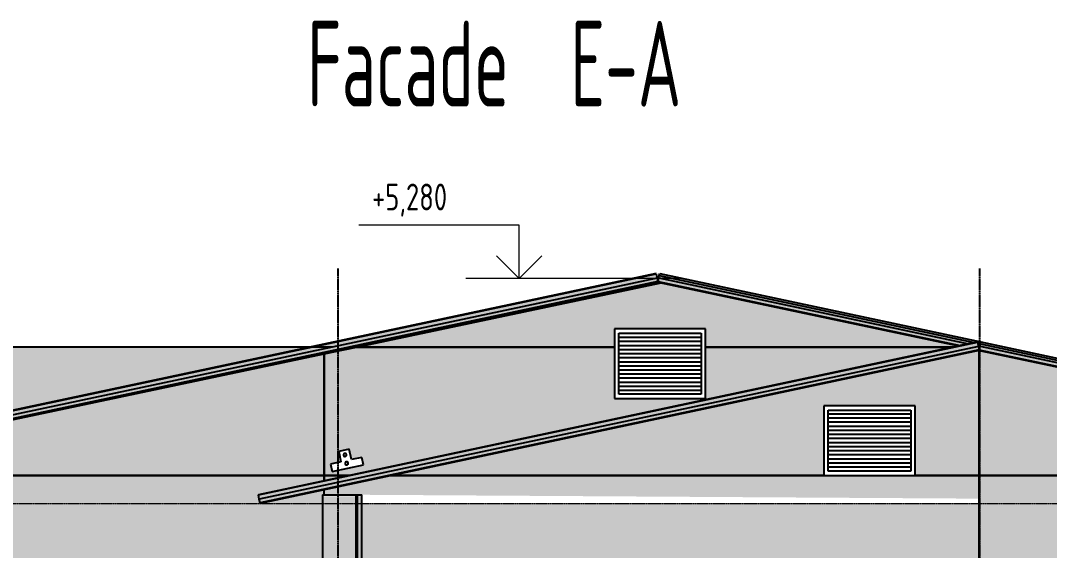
# Model space of a CAD drawing. Header units: millimetres. Extents: x 2162 to 93478, y -2737 to 52379.
# Drawn here: x 74233 to 83856, y 47428 to 52379 of the extents above; entities that cross this region are included whole.
import ezdxf

# ---------------------------------------------------------------- set-up
doc = ezdxf.new("R2010")
doc.units = ezdxf.units.MM
doc.linetypes.add('Штрихпунктир 15 х 2 х 2 мм', pattern=[19, 15, -2, 0, -2])
doc.linetypes.add('Штрихпунктирная', pattern=[30, 25, -2.25, 0.5, -2.25])
doc.layers.add('Axes', color=40, linetype='Штрихпунктирная')
doc.layers.add('Level', color=7, linetype='Continuous', lineweight=9)
doc.layers.add('Text', color=219, linetype='Continuous', lineweight=20)
doc.styles.add('GOST Common', font='gost.shx', dxfattribs={"width": 0.9, "height": 300})
doc.styles.add('стиль1', font='cs_gost2304.shx', dxfattribs={"width": 0.8})

# ---------------------------------------------------------------- blocks, each defined once
blk = doc.blocks.new('Level 3')
at = {"color": 0}
for p, q in [((-18809.5, 500), (-20309.5, 500)), ((-18809.5, 0), (-18809.5, 500)), ((-18809.5, 0), (-19021.6, 212.1)), ((-18809.5, 0), (-18597.3, 212.1)), ((-17309.5, 0), (-19309.5, 0))]:
    blk.add_line(p, q, dxfattribs=at)

msp = doc.modelspace()

# ---------------------------------------------------------------- hatches: boundary and pattern name
at = {"true_color": 0x61993b}
h = msp.add_hatch(color=85, dxfattribs=at)
h.dxf.hatch_style = 1
h.paths.add_polyline_path([(78882.1, 49648.1), (80193.4, 49935.9), (80173.3, 50030.6), (80176.8, 50015), (71183.7, 48102.4), (69877.1, 47738.4)])
h = msp.add_hatch(color=85, dxfattribs=at)
h.dxf.hatch_style = 1
h.paths.add_polyline_path([(80193.7, 49935.8), (80206.9, 49999.5), (80213.8, 50030.6), (80210.3, 50015.1), (89940.5, 47946.8), (89923.4, 47868.4)])
at = {"true_color": 0xecece7}
h = msp.add_hatch(color=254, dxfattribs=at)
h.dxf.hatch_style = 1
h.paths.add_polyline_path([(82952.9, 49327.6), (83003.9, 49338.5), (80223.6, 49929.4), (77373.6, 49327.6), (79787.8, 49327.6), (79787.8, 49498.2), (80639.7, 49498.2), (80639.7, 49327.6)])
h.paths.add_polyline_path([(80639.7, 49327.6), (80639.7, 48846.7), (79787.8, 48846.7), (79787.8, 49327.6), (77373.6, 49327.6), (77188.7, 49288.6), (77188.7, 48247), (77229.2, 48255.6), (77208.4, 48353.4), (77306.2, 48374.2), (77327, 48276.4), (77424.8, 48297.1), (77439.3, 48228.7), (77188.7, 48175.4), (77188.7, 48127.6), (77307.3, 48127.6), (82952.9, 49327.6)])
h.paths.add_polyline_path([(77073.7, 49264.3), (71690.6, 48127.6), (77073.7, 48127.6)])
h.paths.add_polyline_path([(77188.7, 49288.6), (77073.7, 49264.3), (77073.7, 48127.6), (77188.7, 48127.6), (77188.7, 48175.4), (77145.9, 48166.3), (77131.3, 48234.8), (77188.7, 48247)])
h.paths.add_polyline_path([(71690.6, 48127.6), (71183.7, 48020.6), (71183.7, 47927.6), (71360.7, 47927.6), (71375.7, 47927.6), (71415.7, 47927.6), (71415.7, 47867.6), (76473.7, 47867.6), (76472.4, 47873.5), (76465.7, 47905.3), (76456.8, 47946.8), (77073.7, 48078), (77073.7, 48127.6)])
h.paths.add_polyline_path([(76473.7, 47867.6), (77055.7, 47867.6), (77055.7, 47947.6), (77073.7, 47947.6), (77073.7, 47995.1)], flags=16)
h.paths.add_polyline_path([(77073.7, 47995.1), (77073.7, 47947.6), (77188.7, 47947.6), (77188.7, 48019.6)])
h.paths.add_polyline_path([(77073.7, 48127.6), (77073.7, 48078), (77188.7, 48102.4), (77188.7, 48127.6)])
h.paths.add_polyline_path([(77307.3, 48127.6), (77188.7, 48127.6), (77188.7, 48102.4)])
h.paths.add_polyline_path([(71415.7, 47867.6), (71415.7, 46927.6), (75919.2, 46927.6), (75919.2, 46987.6), (75653.7, 46987.6), (75613.7, 46987.6), (75613.7, 47065.1), (75613.2, 47066.1), (75592.7, 47066.1), (75583.4, 47048), (75582.7, 47048.3), (75582.7, 47290.6), (75592.2, 47309.2), (75613.7, 47309.2), (75634.2, 47269.1), (75634.4, 47269.1), (75654.4, 47308.2), (75674.4, 47308.2), (75694.4, 47269.1), (75822.9, 47269.1), (75842.9, 47308.2), (75862.9, 47308.2), (75882.9, 47269.1), (75884.4, 47269.1), (75904.4, 47308.2), (75924.4, 47308.2), (75944.4, 47269.1), (76072.9, 47269.1), (76092.9, 47308.2), (76112.2, 47308.2), (76112.2, 47309.2), (76133.7, 47309.2), (76144.3, 47288.4), (76154.4, 47308.2), (76174.4, 47308.2), (76194.4, 47308.2), (76214.4, 47269.1), (76322.9, 47269.1), (76342.9, 47308.2), (76362.9, 47308.2), (76382.9, 47308.2), (76393.7, 47287.1), (76404.4, 47308.2), (76424.4, 47308.2), (76444.4, 47308.2), (76464.4, 47269.1), (76572.9, 47269.1), (76592.9, 47308.2), (76612.9, 47308.2), (76632.9, 47308.2), (76643, 47288.4), (76653.7, 47309.2), (76675.2, 47309.2), (76694.4, 47308.2), (76714.4, 47269.1), (76842.9, 47269.1), (76862.9, 47308.2), (76882.9, 47308.2), (76902.9, 47269.1), (76904.4, 47269.1), (76924.4, 47308.2), (76944.4, 47308.2), (76964.4, 47269.1), (77055.7, 47269.1), (77055.7, 47867.6)])
h.paths.add_polyline_path([(75672.1, 45727.6), (75759.2, 45788.6), (75759.2, 45789.4), (75759.2, 45827.1), (75759.2, 45832.6), (75759.2, 45834.4), (75759.2, 45837.6), (75919.2, 45837.6), (75919.2, 46927.6), (71415.7, 46927.6), (71415.7, 45727.6)])
h.paths.add_polyline_path([(71415.7, 45727.6), (71415.7, 44687.6), (74472.4, 44687.6), (74472.4, 44887.6), (75672.1, 45727.6)])
h.paths.add_polyline_path([(74472.4, 44527.6), (74472.4, 44687.6), (71415.7, 44687.6), (71415.7, 44527.6)])
h.paths.add_polyline_path([(76889.2, 46927.6), (75999.2, 46927.6), (75999.2, 45837.6), (76889.2, 45837.6)])
h.paths.add_polyline_path([(76969.2, 45837.6), (77055.7, 45837.6), (77055.7, 46927.6), (76969.2, 46927.6)])
h.paths.add_polyline_path([(76119.2, 45237.6), (76719.2, 45237.6), (76719.2, 45727.6), (76119.2, 45727.6)])
h.paths.add_polyline_path([(76119.2, 45212.6), (76119.2, 44787.6), (76719.2, 44787.6), (76719.2, 45212.6)])
at = {"true_color": 0x61993b}
h = msp.add_hatch(color=85, dxfattribs=at)
h.dxf.hatch_style = 1
h.paths.add_polyline_path([(83190.5, 49335.7), (83181.5, 49376), (76457.2, 47946.4), (76463.2, 47918.2), (76523.8, 47918.2)])
h.paths.add_polyline_path([(83198.3, 49297.5), (83190.5, 49335.7), (76523.8, 47918.2), (76680.1, 47918.2)])
h.paths.add_polyline_path([(76523.8, 47918.2), (76464.2, 47918.2), (76463.2, 47918), (76465.8, 47905.8)])
h.paths.add_polyline_path([(76680.1, 47918.2), (76523.8, 47918.2), (76465.8, 47905.8), (76472.5, 47874)])
h.paths.add_polyline_path([(76709, 47918.2), (76680.1, 47918.2), (76472.5, 47874), (76473.8, 47868.2)])
h.paths.add_polyline_path([(77193.8, 48021.2), (77193.8, 48027.4), (76680.1, 47918.2), (76709, 47918.2)], flags=17)
at = {"true_color": 0xecece7}
h = msp.add_hatch(color=254, dxfattribs=at)
h.dxf.hatch_style = 1
h.paths.add_polyline_path([(71183.7, 49327.6), (70895.7, 49327.6), (70895.7, 48042.2), (71183.7, 48103.5), (71183.7, 48176.5), (71152.7, 48169.9), (71138.1, 48238.3), (71183.7, 48248)])
h.paths.add_polyline_path([(76942.9, 49327.6), (71183.7, 49327.6), (71183.7, 48248), (71235.9, 48259.1), (71215.1, 48356.9), (71313, 48377.7), (71333.7, 48279.9), (71431.6, 48300.7), (71446.1, 48232.2), (71183.7, 48176.5), (71183.7, 48103.5)])
h = msp.add_hatch(color=254, dxfattribs=at)
h.dxf.hatch_style = 1
h.paths.add_polyline_path([(88971.7, 46927.6), (88971.7, 47867.6), (83198.7, 47867.6), (83198.7, 46927.6)])
h.paths.add_polyline_path([(88700.5, 48127.6), (83198.7, 49297.1), (83198.7, 48127.6)])
h.paths.add_polyline_path([(83198.7, 48127.6), (83198.7, 47867.6), (88971.7, 47867.6), (88971.7, 47927.6), (89011.7, 47927.6), (89026.7, 47927.6), (89203.7, 47927.6), (89203.7, 48020.7), (88700.5, 48127.6)])
h.paths.add_polyline_path([(83198.7, 48127.6), (82598.7, 48127.6), (81746.8, 48127.6), (77696.9, 48127.6), (77188.7, 48019.6), (77188.7, 47947.6), (77370.7, 47947.6), (77385.7, 47947.6), (77425.7, 47947.6), (83198.7, 47911.5)])
h.paths.add_polyline_path([(82598.7, 48127.6), (83198.7, 48127.6), (83198.7, 49297.1), (77696.9, 48127.6), (81746.8, 48127.6), (81746.8, 48779.1), (82598.7, 48779.1)])
h.paths.add_polyline_path([(77425.7, 47867.6), (77425.7, 46927.6), (81188.7, 46927.6), (82088.7, 46927.6), (83198.7, 46927.6), (83198.7, 47867.6)])
h.paths.add_polyline_path([(77425.7, 46927.6), (77425.7, 45727.6), (81188.7, 45727.6), (81188.7, 46927.6)])
h.paths.add_polyline_path([(88971.7, 45727.6), (88971.7, 46927.6), (83198.7, 46927.6), (83198.7, 45727.6)])
h.paths.add_polyline_path([(83198.7, 46927.6), (82088.7, 46927.6), (82088.7, 45727.6), (83198.7, 45727.6)])
h.paths.add_polyline_path([(83198.7, 45727.6), (83198.7, 44687.6), (88971.7, 44687.6), (88971.7, 45727.6)])
h.paths.add_polyline_path([(88971.7, 44527.6), (88971.7, 44687.6), (83198.7, 44687.6), (83198.7, 44527.6)])
h.paths.add_polyline_path([(81188.7, 45727.6), (77425.7, 45727.6), (77425.7, 44687.6), (83198.7, 44687.6), (83198.7, 45727.6), (82088.7, 45727.6)])
h.paths.add_polyline_path([(83198.7, 44527.6), (83198.7, 44687.6), (77425.7, 44687.6), (77425.7, 44527.6)])
at = {"true_color": 0x61993b}
h = msp.add_hatch(color=85, dxfattribs=at)
h.dxf.hatch_style = 1
h.paths.add_polyline_path([(77287.9, 47873.3), (77110.9, 47873.3), (77110.9, 44693.3), (77287.9, 44693.3)])
h.paths.add_polyline_path([(77287.9, 44693.3), (77110.9, 44693.3), (77110.9, 44533.3), (77287.9, 44533.3)])
h.paths.add_polyline_path([(77095.9, 44693.3), (77055.9, 44693.3), (77055.9, 44533.3), (77095.9, 44533.3)])
h.paths.add_polyline_path([(77110.9, 44693.3), (77095.9, 44693.3), (77095.9, 44533.3), (77110.9, 44533.3)])
h.paths.add_polyline_path([(77110.9, 47873.3), (77095.9, 47873.3), (77095.9, 44693.3), (77110.9, 44693.3)])
h.paths.add_polyline_path([(77095.9, 47873.3), (77055.9, 47873.3), (77055.9, 44693.3), (77095.9, 44693.3)])
h.paths.add_polyline_path([(77425.9, 47873.3), (77287.9, 47873.3), (77287.9, 44693.3), (77425.9, 44693.3)])
h.paths.add_polyline_path([(77425.9, 44693.3), (77287.9, 44693.3), (77287.9, 44533.3), (77425.9, 44533.3)])
h.paths.add_polyline_path([(77287.9, 47933.3), (77110.9, 47933.3), (77110.9, 47873.3), (77287.9, 47873.3)])
h.paths.add_polyline_path([(77095.9, 47933.3), (77055.9, 47933.3), (77055.9, 47873.3), (77095.9, 47873.3)])
h.paths.add_polyline_path([(77110.9, 47933.3), (77095.9, 47933.3), (77095.9, 47873.3), (77110.9, 47873.3)])
h.paths.add_polyline_path([(77425.9, 47933.3), (77287.9, 47933.3), (77287.9, 47873.3), (77425.9, 47873.3)])

# ---------------------------------------------------------------- linework, layer by layer
for p, q in [((80176.8, 50015), (70446.8, 47946.8)), ((70447, 47945.9), (80177, 50014)), ((80185.7, 49973.4), (70455.7, 47905.3)), ((80192.4, 49941.7), (70462.4, 47873.5)), ((80177, 50014), (80185.7, 49973.4)), ((80185.7, 49973.4), (80192.4, 49941.7)), ((80193.7, 49967.6), (80186.9, 49967.6)), ((80192.4, 49941.7), (80193.7, 49935.8)), ((80193.7, 49935.8), (80195, 49942.1)), ((80195, 49942.1), (80201.8, 49974.1)), ((80195, 49942.1), (83019.5, 49341.8)), ((80201.8, 49974.1), (80206.5, 49996.1)), ((80201.8, 49974.1), (83098.2, 49358.5)), ((80206.5, 49996.1), (80206.6, 49996.5)), ((80206.5, 49996.1), (83152.2, 49370)), ((80206.6, 49996.5), (80210.5, 50015)), ((80206.6, 49996.5), (83153.1, 49370.2)), ((80210.5, 50015), (83215.5, 49376.3)), ((80193.7, 49935.8), (70463.7, 47867.6)), ((77373.6, 49327.6), (80223.6, 49929.4)), ((80193.7, 49935.8), (83003.9, 49338.5)), ((83181.8, 49376.3), (76456.8, 47946.8)), ((76457, 47945.9), (83182, 49375.3)), ((83182, 49375.3), (83190.7, 49334.7)), ((83184.6, 49363.5), (83211.6, 49357.7)), ((83184.6, 49363.1), (83211.5, 49357.4)), ((83211.6, 49357.7), (83215.5, 49376.3)), ((83215.5, 49376.3), (89940.5, 47946.8)), ((77147.4, 49327.6), (70895.7, 49327.6)), ((83190.7, 49334.7), (76465.7, 47905.3)), ((83197.4, 49302.9), (76472.4, 47873.5)), ((83198.7, 49297.1), (76473.7, 47867.6)), ((77073.7, 49264.3), (77373.6, 49327.6)), ((79787.8, 49327.6), (77373.6, 49327.6)), ((77373.6, 49327.6), (79787.8, 49327.6)), ((82952.9, 49327.6), (80639.7, 49327.6)), ((80639.7, 49327.6), (82952.9, 49327.6)), ((83189.8, 49339), (83206.8, 49335.4)), ((83190.7, 49334.7), (83197.4, 49302.9)), ((83197.2, 49304), (83200, 49303.4)), ((83197.4, 49302.9), (83198.7, 49297.1)), ((83198.7, 49297.1), (83200, 49303.4)), ((83198.7, 48127.6), (83198.7, 49297.1)), ((83198.7, 49297.1), (83198.7, 48127.6)), ((83198.7, 49297.1), (89923.7, 47867.6)), ((83200, 49303.4), (83206.8, 49335.4)), ((83200, 49303.4), (89925, 47874)), ((83206.8, 49335.4), (83211.5, 49357.4)), ((83206.8, 49335.4), (89931.8, 47906)), ((83211.5, 49357.4), (83211.6, 49357.7)), ((83211.5, 49357.4), (89936.5, 47928)), ((83211.6, 49357.7), (89936.6, 47928.3)), ((71690.6, 48127.6), (77073.7, 49264.3)), ((77073.7, 49264.3), (77073.7, 48127.6)), ((77073.7, 48127.6), (77073.7, 49264.3)), ((71690.6, 48127.6), (77073.7, 48127.6)), ((77073.7, 48127.6), (71690.6, 48127.6)), ((77073.7, 48127.6), (77073.7, 48078)), ((77307.3, 48127.6), (77073.7, 48127.6)), ((77073.7, 48078), (77073.7, 48127.6)), ((77073.7, 48127.6), (77307.3, 48127.6)), ((77696.9, 48127.6), (81746.8, 48127.6)), ((81746.8, 48127.6), (77696.9, 48127.6)), ((82598.7, 48127.6), (83198.7, 48127.6)), ((83198.7, 48127.6), (82598.7, 48127.6)), ((88700.5, 48127.6), (83198.7, 48127.6)), ((83198.7, 48127.6), (83198.7, 46927.6)), ((83198.7, 46927.6), (83198.7, 48127.6)), ((83198.7, 48127.6), (88700.5, 48127.6)), ((76465.7, 47905.3), (76457, 47945.9)), ((77073.7, 47947.6), (77073.7, 47995.1)), ((77370.7, 44527.6), (77370.7, 47947.6)), ((77385.7, 44527.6), (77385.7, 47947.6)), ((76472.4, 47873.5), (76465.7, 47905.3)), ((76473.7, 47867.6), (76472.4, 47873.5))]:
    msp.add_line(p, q)
at = {"color": 0}
for p, q in [((80639.7, 49498.2), (79787.8, 49498.2)), ((79787.8, 49498.2), (79787.8, 48846.7)), ((80639.7, 48846.7), (80639.7, 49498.2)), ((79827.8, 48886.7), (79827.8, 49458.2)), ((79827.8, 49458.2), (80599.7, 49458.2)), ((79827.8, 49420.1), (80599.7, 49420.1)), ((79827.8, 49382), (80599.7, 49382)), ((80599.7, 49458.2), (80599.7, 48886.7)), ((79827.8, 49343.9), (80599.7, 49343.9)), ((79827.8, 49305.8), (80599.7, 49305.8)), ((79827.8, 49267.7), (80599.7, 49267.7)), ((79827.8, 49229.6), (80599.7, 49229.6)), ((79827.8, 49191.5), (80599.7, 49191.5)), ((79827.8, 49153.4), (80599.7, 49153.4)), ((79827.8, 49115.3), (80599.7, 49115.3)), ((79827.8, 49077.2), (80599.7, 49077.2)), ((79827.8, 49039.1), (80599.7, 49039.1)), ((79827.8, 49001), (80599.7, 49001)), ((79827.8, 48962.9), (80599.7, 48962.9)), ((79827.8, 48924.8), (80599.7, 48924.8)), ((80599.7, 48886.7), (79827.8, 48886.7)), ((79787.8, 48846.7), (80639.7, 48846.7)), ((82598.7, 48779.1), (81746.8, 48779.1)), ((81746.8, 48779.1), (81746.8, 48127.6)), ((81786.8, 48167.6), (81786.8, 48739.1)), ((81786.8, 48739.1), (82558.7, 48739.1)), ((82558.7, 48701), (81786.8, 48701)), ((82558.7, 48739.1), (82558.7, 48167.6)), ((82598.7, 48127.6), (82598.7, 48779.1)), ((82558.7, 48662.9), (81786.8, 48662.9)), ((82558.7, 48624.8), (81786.8, 48624.8)), ((82558.7, 48586.7), (81786.8, 48586.7)), ((82558.7, 48548.6), (81786.8, 48548.6)), ((82558.7, 48510.5), (81786.8, 48510.5)), ((82558.7, 48472.4), (81786.8, 48472.4)), ((82558.7, 48434.3), (81786.8, 48434.3)), ((77306.2, 48374.2), (77208.4, 48353.4)), ((77208.4, 48353.4), (77229.2, 48255.6)), ((77327, 48276.4), (77306.2, 48374.2)), ((82558.7, 48396.2), (81786.8, 48396.2)), ((82558.7, 48358.1), (81786.8, 48358.1)), ((82558.7, 48320), (81786.8, 48320)), ((77229.2, 48255.6), (77131.3, 48234.8)), ((77131.3, 48234.8), (77145.9, 48166.3)), ((77145.9, 48166.3), (77439.3, 48228.7)), ((77424.8, 48297.1), (77327, 48276.4)), ((77439.3, 48228.7), (77424.8, 48297.1)), ((82558.7, 48281.9), (81786.8, 48281.9)), ((82558.7, 48243.8), (81786.8, 48243.8)), ((81746.8, 48127.6), (82598.7, 48127.6)), ((82558.7, 48205.7), (81786.8, 48205.7)), ((82558.7, 48167.6), (81786.8, 48167.6)), ((77055.7, 47947.6), (77370.7, 47947.6)), ((77055.7, 47947.6), (77055.7, 44527.6)), ((77370.7, 47947.6), (77385.7, 47947.6)), ((77385.7, 47947.6), (77425.7, 47947.6)), ((77425.7, 44527.6), (77425.7, 47947.6))]:
    msp.add_line(p, q, dxfattribs=at)
for centre, start, end in [((77266.6, 48319.8), 12, 192), ((77266.6, 48319.8), 132, 192), ((77266.6, 48319.8), 192, 12), ((77266.6, 48319.8), 192, 252), ((77266.6, 48319.8), 87, 117), ((77266.6, 48319.8), 267, 297), ((77266.6, 48319.8), 12, 72), ((77266.6, 48319.8), 312, 12), ((77283.3, 48241.5), 12, 192), ((77283.3, 48241.5), 132, 192), ((77283.3, 48241.5), 192, 12), ((77283.3, 48241.5), 192, 252), ((77283.3, 48241.5), 87, 117), ((77283.3, 48241.5), 267, 297), ((77283.3, 48241.5), 12, 72), ((77283.3, 48241.5), 312, 12)]:
    msp.add_arc(centre, 15, start, end, dxfattribs=at)
at = {"layer": 'Axes', "linetype": 'Штрихпунктир 15 х 2 х 2 мм'}
for p, q in [((77203.7, 41318.4), (77203.7, 50062)), ((83203.7, 41318.4), (83203.7, 50062))]:
    msp.add_line(p, q, dxfattribs=at)
at = {"layer": 'Level', "linetype": 'Штрихпунктир 15 х 2 х 2 мм'}
msp.add_line((71045.4, 47867.6), (90220.7, 47867.6), dxfattribs=at)

# ---------------------------------------------------------------- block references
at = {"layer": 'Level'}
msp.add_blockref('Level 3', (97705.5, 49967.6), dxfattribs=at)

# ---------------------------------------------------------------- texts
at = {"layer": 'Level', "insert": (77520.3, 50855.6), "char_height": 250, "width": 1186.497, "attachment_point": 1, "style": 'GOST Common'}
msp.add_mtext('+5,280', dxfattribs=at)
at = {"layer": 'Text', "style": 'стиль1', "width": 0.7}
msp.add_text('Facade  E-A', height=800, dxfattribs=at).set_placement((76913.8, 51576.5))

doc.saveas('drawing.dxf')
